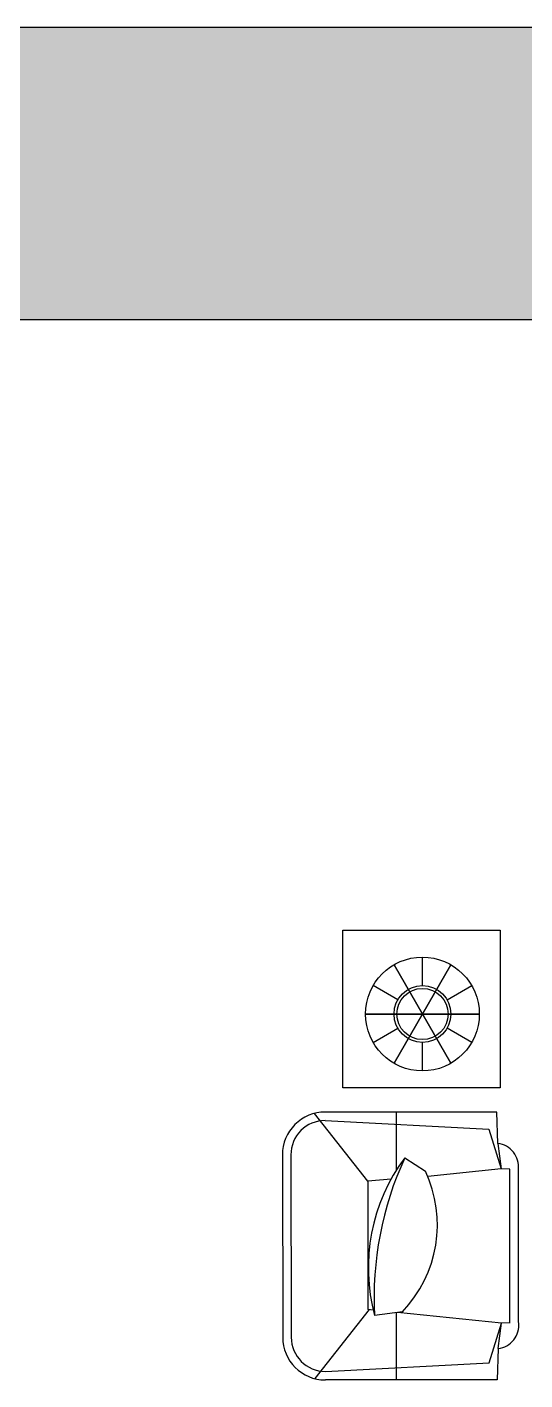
# Model space of a CAD drawing. Header units: millimetres. Extents: x -30782 to 40110, y 35885 to 73818.
# Drawn here: x 17106 to 18892, y 68968 to 73818 of the extents above; entities that cross this region are included whole.
import ezdxf

# ---------------------------------------------------------------- set-up
doc = ezdxf.new("R2010")
doc.units = ezdxf.units.MM
doc.layers.add('www.cad-blocks.net', color=7, linetype='Continuous')

# ---------------------------------------------------------------- blocks, each defined once
blk = doc.blocks.new('A$C221E0E82')
for p, q in [((3237.1, 1645.7), (3241.3, 1758.6)), ((3241.3, 1758.6), (3857.3, 1758.6)), ((3602.3, 1758.6), (3602.3, 1517.5)), ((3700.6, 1506.6), (3894.8, 1754)), ((3270, 1697.4), (3225.5, 1555.1)), ((3857.3, 1728), (3270, 1697.4)), ((3237.1, 1645.7), (3225.5, 1555.1)), ((3980.8, 951.3), (3979.7, 1605.6)), ((4011.4, 951.3), (4010.3, 1605.6)), ((3164.8, 1553.1), (3164.8, 1003.5)), ((3194.4, 1553.5), (3225.5, 1555.1)), ((3195.4, 1553.1), (3195.4, 1003.5)), ((3225.5, 1555.1), (3598.5, 1517)), ((3581, 1514.7), (3680.6, 1527.8)), ((3685.5, 1508.2), (3705.4, 1506.1)), ((3705.4, 1045.6), (3705.4, 1506.1)), ((3226.5, 1001.9), (3490, 1028.8)), ((3621.7, 1039), (3705.4, 1045.6)), ((3705.4, 1045.6), (3895.9, 803)), ((3195.4, 1003.5), (3226.5, 1001.9)), ((3271, 859.6), (3226.5, 1001.9)), ((3238.2, 911.3), (3226.5, 1001.9)), ((3572, 962), (3498.4, 1010)), ((3603.4, 798.4), (3603.4, 1007.9)), ((3238.2, 911.3), (3242.3, 798.4)), ((3858.4, 829), (3271, 859.6)), ((3242.3, 798.4), (3858.4, 798.4)), ((3509, 650.9), (3509, 548.9)), ((3407, 270.2), (3611, 623.6)), ((3611, 270.2), (3407, 623.6)), ((3611, 623.6), (3407, 270.2)), ((3407, 623.6), (3611, 270.2)), ((3332.3, 548.9), (3420.7, 497.9)), ((3685.6, 548.9), (3597.3, 497.9)), ((3713, 446.9), (3305, 446.9)), ((3305, 446.9), (3713, 446.9)), ((3420.7, 395.9), (3332.3, 344.9)), ((3597.3, 395.9), (3685.6, 344.9)), ((3509, 344.9), (3509, 242.9))]:
    blk.add_line(p, q)
at = {"elevation": -2175.9}
blk.add_lwpolyline([(3230.3, 710.9), (3794.9, 710.9), (3794.9, 146.6), (3230.3, 146.6)], close=True, dxfattribs=at)
for radius in [204, 102, 91.8]:
    blk.add_circle((3509, 446.9), radius)
for centre, radius, start, end in [((3857.3, 1605.6), 153, 0, 90), ((3857.3, 1605.6), 122.4, 0, 90), ((3246.4, 1563.1), 83.2, 96.4251, 186.5821), ((3906.8, 1202.3), 451.4, 136.1942, 205.2134), ((2497.2, 1461.5), 1185.2, 335.0725, 3.2065), ((3044.5, 1356.5), 658.7, 323.2071, 15.072), ((1586.6, 1442.2), 2118.9, 1.8726, 1.9144), ((3247.5, 993.9), 83.2, 173.4179, 263.5749), ((3858.4, 951.3), 122.4, 270, 0), ((3858.4, 951.3), 153, 270, 0)]:
    blk.add_arc(centre, radius, start, end)
blk = doc.blocks.new('format')
h = blk.add_hatch(color=256)
h.set_gradient(color1=(68, 68, 68), color2=(84, 109, 142), tint=1)
h.paths.add_polyline_path([(-27052.7, 73818), (-27052.7, 72770), (40110.2, 72770), (40110.2, 73818)])
at = {"color": 155, "true_color": 0x546d8e}
for p, q in [((-27052.7, 73818), (40110.2, 73818)), ((-27052.7, 72770), (40110.2, 72770))]:
    blk.add_line(p, q, dxfattribs=at)

msp = doc.modelspace()

# ---------------------------------------------------------------- block references
at = {"rotation": 180}
msp.add_blockref('A$C221E0E82', (22032.9, 70726.9), dxfattribs=at)
at = {"layer": 'www.cad-blocks.net'}
msp.add_blockref('format', (0, 0), dxfattribs=at)

doc.saveas('drawing.dxf')
